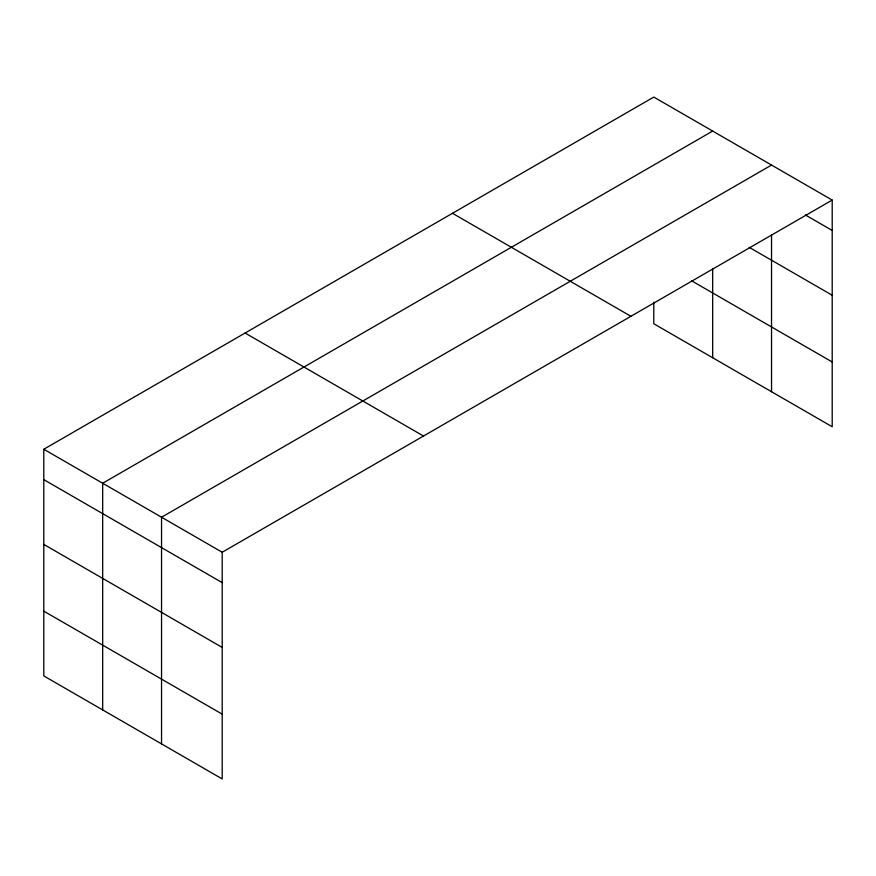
<?xml version="1.0" encoding="UTF-8"?>
<svg xmlns="http://www.w3.org/2000/svg" width="876" height="876" viewBox="0 0 876 876"><rect width="100%" height="100%" fill="white"/><g stroke="black" fill="none" stroke-linecap="round" stroke-linejoin="round"><path stroke-width="1.31" d="M832.2 200.078L653.792 97.072L43.8 449.246L43.8 675.922L222.208 778.928L222.208 552.252L832.2 200.078L832.2 426.754L653.792 323.748L653.792 302.154M712.67 131.061L102.678 483.245L102.678 709.91M771.537 165.06L161.545 517.234L161.545 743.899M805.372 214.97L832.2 230.465M749.166 247.306L832.2 295.234M691.471 280.725L832.2 361.974M452.498 213.295L630.906 316.291M245.094 333.033L423.502 436.04M43.8 449.246L222.208 552.252M43.8 479.643L222.208 582.639M43.8 544.412L222.208 647.419M43.8 611.152L222.208 714.148M771.537 234.582L771.537 391.725M712.67 268.45L712.67 357.736"/></g></svg>
